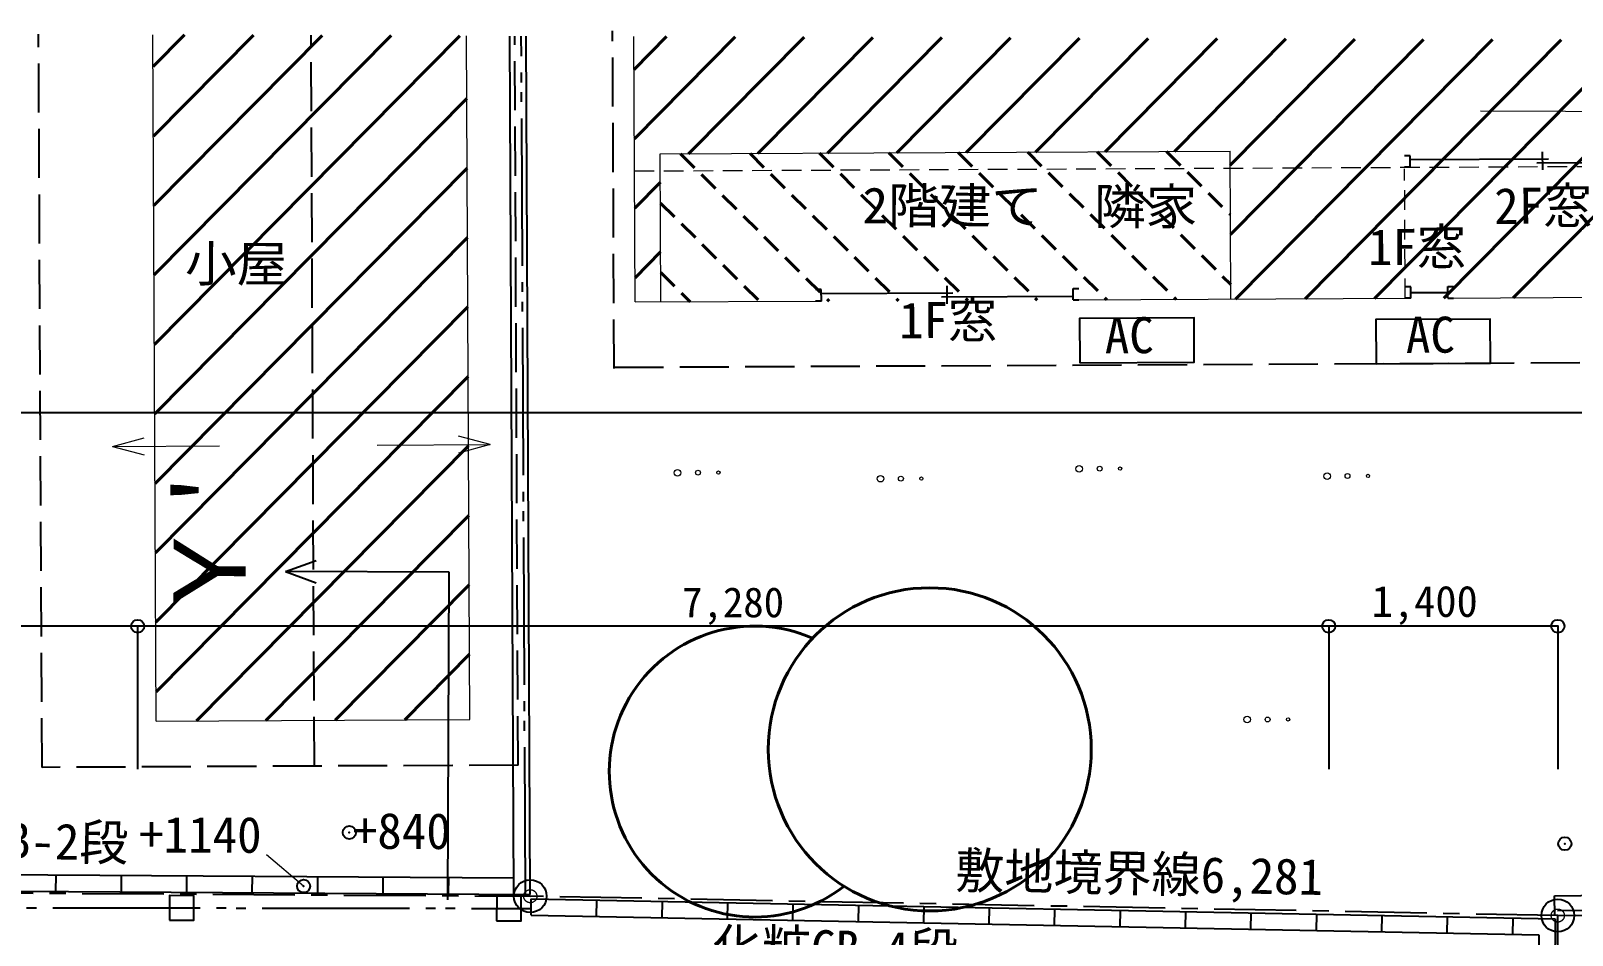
# Model space of a CAD drawing. Units: millimetres at full size, sheet at 1:100. Extents: x -36400 to 32230, y -14845 to 15757.
# Drawn here: x -4214 to 5207, y 9562 to 15085 of the extents above; entities that cross this region are included whole.
import ezdxf
from ezdxf.enums import TextEntityAlignment as Align

# ---------------------------------------------------------------- set-up
doc = ezdxf.new("R2010")
doc.units = ezdxf.units.MM
doc.header["$LTSCALE"] = 100
doc.header["$PDMODE"] = 32
doc.header["$PDSIZE"] = 80
for name, pattern in [('CHAIN1', [8, 5, -1, 1, -1]), ('CHAIN2', [12, 9, -1, 1, -1]), ('DASHED1', [1.8, 1.2, -0.6]), ('DASHED3', [4, 3, -1]), ('DOUBLE_CHAIN2', [12.8, 9, -1, 0.6, -0.6, 0.6, -1])]:
    doc.linetypes.add(name, pattern=pattern)
for name, color, linetype, lineweight in [('2-0_補助線', 6, 'CHAIN1', 25), ('2-F_寸法・方位', 7, 'Continuous', 25), ('5-5_サッシ・室内建具', 7, 'Continuous', 25), ('7-7', 7, 'Continuous', 25), ('8-0', 4, 'Continuous', 9), ('8-2', 7, 'Continuous', 25), ('8-6', 4, 'Continuous', 9), ('8-8', 7, 'Continuous', 25), ('8-E', 3, 'Continuous', 40), ('9-0', 2, 'CHAIN2', 9), ('C-0', 4, 'Continuous', 9), ('F-0_図名（一般）', 7, 'Continuous', 25)]:
    doc.layers.add(name, color=color, linetype=linetype, lineweight=lineweight)
doc.layers.add('6-A_文字', color=6, linetype='Continuous')
doc.styles.add('ＭＳ ゴシック', font='')
doc.styles.get('ＭＳ ゴシック').set_extended_font_data('MS Gothic')

msp = doc.modelspace()

# ---------------------------------------------------------------- linework, layer by layer
at = {"layer": '2-0_補助線'}
for p, q in [((-7900.6, 9842.5), (-1161.3, 9799.7)), ((5118.8, 9681.5), (-1161.3, 9799.7)), ((5086.6, -5072.6), (5118.8, 9681.5))]:
    msp.add_line(p, q, dxfattribs=at)
at = {"layer": '2-F_寸法・方位'}
for p, q in [((-3561.1, 11448.5), (-7900.6, 11448.5)), ((-3561.1, 11448.5), (-3561.1, 10575.7)), ((3718.9, 11448.5), (-3561.1, 11448.5))]:
    msp.add_line(p, q, dxfattribs=at)
at = {"layer": '2-F_寸法・方位', "color": 6}
for p, q in [((5118.8, 11448.5), (3718.9, 11448.5)), ((3718.9, 11448.5), (3718.9, 10575.7)), ((5118.8, 11448.5), (5118.8, 10575.7))]:
    msp.add_line(p, q, dxfattribs=at)
at = {"layer": '2-F_寸法・方位'}
msp.add_point((-3561.1, 11448.5), dxfattribs=at)
at = {"layer": '2-F_寸法・方位', "color": 6}
for p in [(3718.9, 11448.5), (5118.8, 11448.5)]:
    msp.add_point(p, dxfattribs=at)
at = {"layer": '5-5_サッシ・室内建具'}
for p, q in [((-2657.1, 11781.9), (-2469, 11849.6)), ((-2657.1, 11781.9), (-2469.5, 11712.8)), ((-1657.2, 11778.2), (-2657.1, 11781.9)), ((-1664.5, 9778.2), (-1657.2, 11778.2))]:
    msp.add_line(p, q, dxfattribs=at)
at = {"layer": '7-7', "color": 4, "lineweight": 9}
msp.add_line((-2546.9, 9861.5), (-2773.1, 10051.4), dxfattribs=at)
at = {"layer": '7-7', "color": 5}
for p in [(-2267.4, 10188.9), (5161.9, 10120.6), (-2546.9, 9861.5)]:
    msp.add_point(p, dxfattribs=at)
at = {"layer": '8-0', "color": 2}
for p, q in [((-3447.3, 10869.8), (-3467.3, 15061.4)), ((-1530.7, 10878.9), (-1550.6, 15054.3)), ((-3447.3, 10869.8), (-1530.7, 10878.9))]:
    msp.add_line(p, q, dxfattribs=at)
at = {"layer": '8-2'}
for centre in [(-1161.3, 9799.7), (5118.8, 9681.5)]:
    msp.add_circle(centre, 100, dxfattribs=at)
at = {"layer": '8-6', "color": 7, "linetype": 'DASHED3', "lineweight": 25}
for p, q in [((-648.5, 13022.6), (-658.3, 15085)), ((-2480.2, 10594.3), (-2501.5, 15057.8)), ((-1235.4, 10600.2), (-1256.6, 15053.2)), ((-647, 13030.4), (8869.1, 13075.8))]:
    msp.add_line(p, q, dxfattribs=at)
at = {"layer": '8-6', "color": 2}
for p, q in [((-520.6, 13429.2), (-528.3, 15050.6)), ((-366.6, 14332.9), (3115.8, 14349.5)), ((-363.6, 13429.9), (-366.6, 14332.9)), ((3120.1, 13446.6), (3115.8, 14349.5)), ((-520.6, 13429.2), (617.7, 13434.6)), ((2156.7, 13442), (4221.2, 13451.8)), ((4446.4, 13452.9), (6024.3, 13460.4))]:
    msp.add_line(p, q, dxfattribs=at)
at = {"layer": '8-6'}
for p, q in [((-3714.6, 12546.7), (-3521.7, 12599.4)), ((-3714.6, 12546.7), (-3060.5, 12549.9)), ((-3714.6, 12546.7), (-3521.2, 12495.9)), ((-2097.1, 12554.5), (-1407.3, 12557.8)), ((-1407.3, 12557.8), (-1600.7, 12608.6)), ((-1407.3, 12557.8), (-1600.2, 12505.1))]:
    msp.add_line(p, q, dxfattribs=at)
at = {"layer": '8-6', "color": 7, "linetype": 'DASHED3', "lineweight": 25}
msp.add_lwpolyline([(-1235.4, 10600.2), (-4145.3, 10586.4), (-4166.6, 15064)], dxfattribs=at)
at = {"layer": '8-6'}
msp.add_lwpolyline([(4646.2, 14596.3), (6202, 14590.6), (6008.6, 14539.5)], dxfattribs=at)
at = {"layer": '8-8'}
for p, q in [((-1261.2, 9811.2), (-1286.2, 15052.5)), ((-1161.2, 9810.6), (-1186.2, 15052.9)), ((4217, 14321.8), (4182, 14321.6)), ((4217.3, 14251.8), (4217, 14321.8)), ((5026.8, 14235.7), (5026.2, 14345.6)), ((4217.3, 14251.8), (4182.3, 14251.6)), ((4217.1, 14298.8), (5061.4, 14302.8)), ((4991.6, 14278.5), (5835.9, 14282.5)), ((617.4, 13504.6), (582.4, 13504.5)), ((617.7, 13434.6), (617.4, 13504.6)), ((617.5, 13481.6), (1422, 13485.5)), ((1387.3, 13418.3), (1386.8, 13528.3)), ((2156.4, 13512), (2191.4, 13512.1)), ((2156.7, 13442), (2156.4, 13512)), ((4220.8, 13521.8), (4185.8, 13521.6)), ((4221.2, 13451.8), (4220.8, 13521.8)), ((4221, 13486.8), (4446.3, 13487.9)), ((4446.1, 13522.9), (4481.1, 13523)), ((4446.4, 13452.9), (4446.1, 13522.9)), ((617.7, 13434.6), (582.7, 13434.5)), ((1352.1, 13461.1), (2156.6, 13465)), ((2156.7, 13442), (2191.7, 13442.1)), ((4221.2, 13451.8), (4186.2, 13451.6)), ((4446.4, 13452.9), (4481.4, 13453)), ((-8061.6, 9954.5), (-1261.7, 9911.2)), ((-4061.7, 9929), (-4062.3, 9829.1)), ((-3661.7, 9926.5), (-3662.3, 9826.5)), ((-3261.7, 9924), (-3262.3, 9824)), ((-2861.7, 9921.4), (-2862.3, 9821.4)), ((-2461.7, 9918.9), (-2462.3, 9818.9)), ((-2061.7, 9916.3), (-2062.3, 9816.3)), ((-1661.7, 9913.8), (-1662.3, 9813.8)), ((5099.2, 9801.8), (10631.3, 9869.2)), ((5100.7, 9681.3), (5099.2, 9801.8)), ((-1155.5, 9683.8), (-1156, 9783.8)), ((-1153.5, 9783.8), (5102.2, 9661.4)), ((-755.9, 9776), (-757.9, 9676.1)), ((-356, 9768.2), (-358, 9668.2)), ((43.9, 9760.4), (42, 9660.4)), ((443.8, 9752.6), (441.9, 9652.6)), ((843.8, 9744.7), (841.8, 9644.7)), ((1243.7, 9736.9), (1241.7, 9636.9)), ((1643.6, 9729.1), (1641.6, 9629.1)), ((2043.5, 9721.2), (2041.6, 9621.3)), ((2443.5, 9713.4), (2441.5, 9613.4)), ((2843.4, 9705.6), (2841.4, 9605.6)), ((5117.2, 9682), (10631.1, 9749.2)), ((-1155.5, 9683.8), (5002, 9563.3)), ((3243.3, 9697.8), (3241.3, 9597.8)), ((3643.2, 9689.9), (3641.3, 9589.9)), ((4043.1, 9682.1), (4041.2, 9582.1)), ((4443.1, 9674.3), (4441.1, 9574.3)), ((4843, 9666.4), (4841, 9566.5)), ((5102.2, 9661.4), (5064.9, -4976.5)), ((5002, 9563.3), (4964.9, -4975.1))]:
    msp.add_line(p, q, dxfattribs=at)
at = {"layer": '8-8', "linetype": 'DOUBLE_CHAIN2'}
for p, q in [((-1191.2, 9810.5), (-1216.2, 15052.8)), ((-7919.8, 9735), (-1161.4, 9725)), ((5116.9, 9712), (10631.2, 9779.2))]:
    msp.add_line(p, q, dxfattribs=at)
at = {"layer": '8-8', "color": 4, "linetype": 'DASHED1', "lineweight": 9}
for p, q in [((-524.4, 14229.2), (8724.2, 14273.3)), ((4186.2, 13451.6), (4182.4, 14243.2))]:
    msp.add_line(p, q, dxfattribs=at)
at = {"layer": '8-8'}
for points in [[(2196.6, 13057.9), (2896.6, 13061.2), (2895.3, 13331.2), (2195.3, 13327.9)], [(4007.7, 13051.2), (4707.7, 13054.6), (4706.4, 13324.6), (4006.4, 13321.2)], [(-3367, 9653.3), (-3217, 9653), (-3216.8, 9803), (-3366.8, 9803.3)], [(-1367, 9650.3), (-1217, 9650), (-1216.8, 9800), (-1366.8, 9800.3)]]:
    msp.add_lwpolyline(points, close=True, dxfattribs=at)
msp.add_lwpolyline([(-8061.6, 9954.5), (-8062.2, 9854.5), (-1161.2, 9810.6)], dxfattribs=at)
at = {"layer": '8-8', "color": 3, "lineweight": 40}
msp.add_circle((1280.3, 10696.6), 986.8, dxfattribs=at)
msp.add_arc((209.8, 10560.9), 888.3, 66.48566, 307.95515, dxfattribs=at)
at = {"layer": '8-E'}
for p, q in [((-3466.4, 14866.9), (-3274.4, 15060.7)), ((-3464.4, 14442.6), (-2853.7, 15059.1)), ((-3462.3, 14018.3), (-2433, 15057.6)), ((-3460.3, 13594.1), (-2012.2, 15056)), ((-3458.3, 13169.8), (-1591.5, 15054.5)), ((-527.4, 14849.9), (-329.4, 15049.8)), ((-525.3, 14425.7), (91.4, 15048.3)), ((-194.2, 14333.7), (512.1, 15046.7)), ((230.1, 14335.7), (932.8, 15045.2)), ((654.3, 14337.7), (1353.5, 15043.6)), ((1078.6, 14339.8), (1774.2, 15042.1)), ((1502.8, 14341.8), (2195, 15040.5)), ((1927.1, 14343.8), (2615.7, 15039)), ((2351.4, 14345.8), (3036.4, 15037.4)), ((2775.6, 14347.8), (3457.1, 15035.9)), ((3116.2, 14265.4), (3877.8, 15034.3)), ((3118.3, 13841.2), (4298.6, 15032.8)), ((3149.8, 13446.7), (4719.3, 15031.2)), ((3574, 13448.7), (5140, 15029.7)), ((3998.3, 13450.7), (5560.7, 15028.1)), ((4422.6, 13452.8), (5981.5, 15026.6)), ((4846.8, 13454.8), (6402.2, 15025)), ((-3456.3, 12745.6), (-1548.8, 14671.3)), ((-3454.2, 12321.3), (-1546.7, 14247.1)), ((-523.3, 14001.4), (-366.1, 14160.2)), ((-3452.2, 11897), (-1544.7, 13822.8)), ((-521.3, 13577.1), (-364.6, 13735.3)), ((-3450.2, 11472.8), (-1542.7, 13398.6)), ((-3448.2, 11048.5), (-1540.7, 12974.3)), ((-3201.8, 10871), (-1538.6, 12550)), ((-2777.5, 10873), (-1536.6, 12125.8)), ((-2353.3, 10875), (-1534.6, 11701.5)), ((-1929, 10877), (-1532.6, 11277.3))]:
    msp.add_line(p, q, dxfattribs=at)
at = {"layer": '8-E', "linetype": 'DASHED1'}
for p, q in [((-242.5, 14333.5), (664.7, 13434.8)), ((181.7, 14335.5), (1088.9, 13436.9)), ((606, 14337.5), (1513.2, 13438.9)), ((1030.2, 14339.5), (1937.5, 13440.9)), ((1454.5, 14341.5), (2361.7, 13442.9)), ((1878.8, 14343.6), (2786, 13445)), ((2303, 14345.6), (3119.7, 13536.7)), ((2727.3, 14347.6), (3117.7, 13960.9)), ((-365.6, 14033.1), (240.4, 13432.8)), ((-364.2, 13609.5), (-183.8, 13430.8))]:
    msp.add_line(p, q, dxfattribs=at)
at = {"layer": '9-0'}
for p in [(-1161.3, 9799.7), (5118.8, 9681.5)]:
    msp.add_point(p, dxfattribs=at)
at = {"layer": 'C-0'}
for centre, radius in [((-261.5, 12385.9), 20), ((-136.5, 12386.4), 15), ((-11.5, 12387), 10), ((978.9, 12349.6), 20), ((1103.9, 12350.2), 15), ((1228.9, 12350.8), 10), ((2193.8, 12410.5), 20), ((2318.8, 12411.1), 15), ((2443.8, 12411.7), 10), ((3708.8, 12365.7), 20), ((3833.8, 12366.3), 15), ((3958.8, 12366.9), 10), ((3220.1, 10878.5), 20), ((3345.1, 10879.1), 15), ((3470.1, 10879.7), 10)]:
    msp.add_circle(centre, radius, dxfattribs=at)
at = {"layer": 'F-0_図名（一般）'}
msp.add_line((-17620, 12754.6), (21980, 12754.6), dxfattribs=at)

# ---------------------------------------------------------------- texts
at = {"layer": '2-F_寸法・方位', "style": 'ＭＳ ゴシック'}
msp.add_text('7,280', height=183.3, dxfattribs=at).set_placement((-233.6, 11448.5), align=Align.BOTTOM_LEFT)
at = {"layer": '5-5_サッシ・室内建具', "color": 3, "style": 'ＭＳ ゴシック', "width": 1.1}
msp.add_text("Ｙ'", height=439.9, rotation=89.789, dxfattribs=at).set_placement((-2770.2, 11454), align=Align.BOTTOM_LEFT)
at = {"layer": '6-A_文字', "style": 'ＭＳ ゴシック'}
msp.add_text('1,400', height=190.6, dxfattribs=at).set_placement((3981.4, 11448.5), align=Align.BOTTOM_LEFT)
at = {"layer": '7-7', "style": 'ＭＳ ゴシック'}
for s, p in [('+1140', (-3552.2, 10001.3)), ('+840', (-2246.2, 10023.7))]:
    msp.add_text(s, height=219.9, rotation=359.789, dxfattribs=at).set_placement(p, align=Align.BOTTOM_LEFT)
at = {"layer": '8-8', "style": 'ＭＳ ゴシック', "width": 1.05}
for s, p in [('2階建て\u3000隣家', (867.9, 13843.4)), ('小屋', (-3272.2, 13488))]:
    msp.add_text(s, height=219.9, rotation=359.789, dxfattribs=at).set_placement(p, align=Align.BOTTOM_LEFT)
at = {"layer": '8-8', "style": 'ＭＳ ゴシック'}
for s, rotation, p in [('2F窓', 0.273, (4730.5, 13839.5)), ('1F窓', 0.273, (3959.3, 13588.6)), ('1F窓', 0.273, (1093.1, 13141.3)), ('AC', 0.273, (2350.7, 13049.2)), ('AC', 0.273, (4191, 13052.2)), ('CB-2段', 358.879, (-4519.1, 9967.5)), ('化粧CB-4段', 358.879, (-49.3, 9319.5))]:
    msp.add_text(s, height=219.9, rotation=rotation, dxfattribs=at).set_placement(p, align=Align.BOTTOM_LEFT)
at = {"layer": '9-0', "color": 7, "style": 'ＭＳ ゴシック'}
msp.add_text('敷地境界線6,281', height=219.9, rotation=358.923, dxfattribs=at).set_placement((1433.8, 9783.4), align=Align.BOTTOM_LEFT)

doc.saveas('drawing.dxf')
